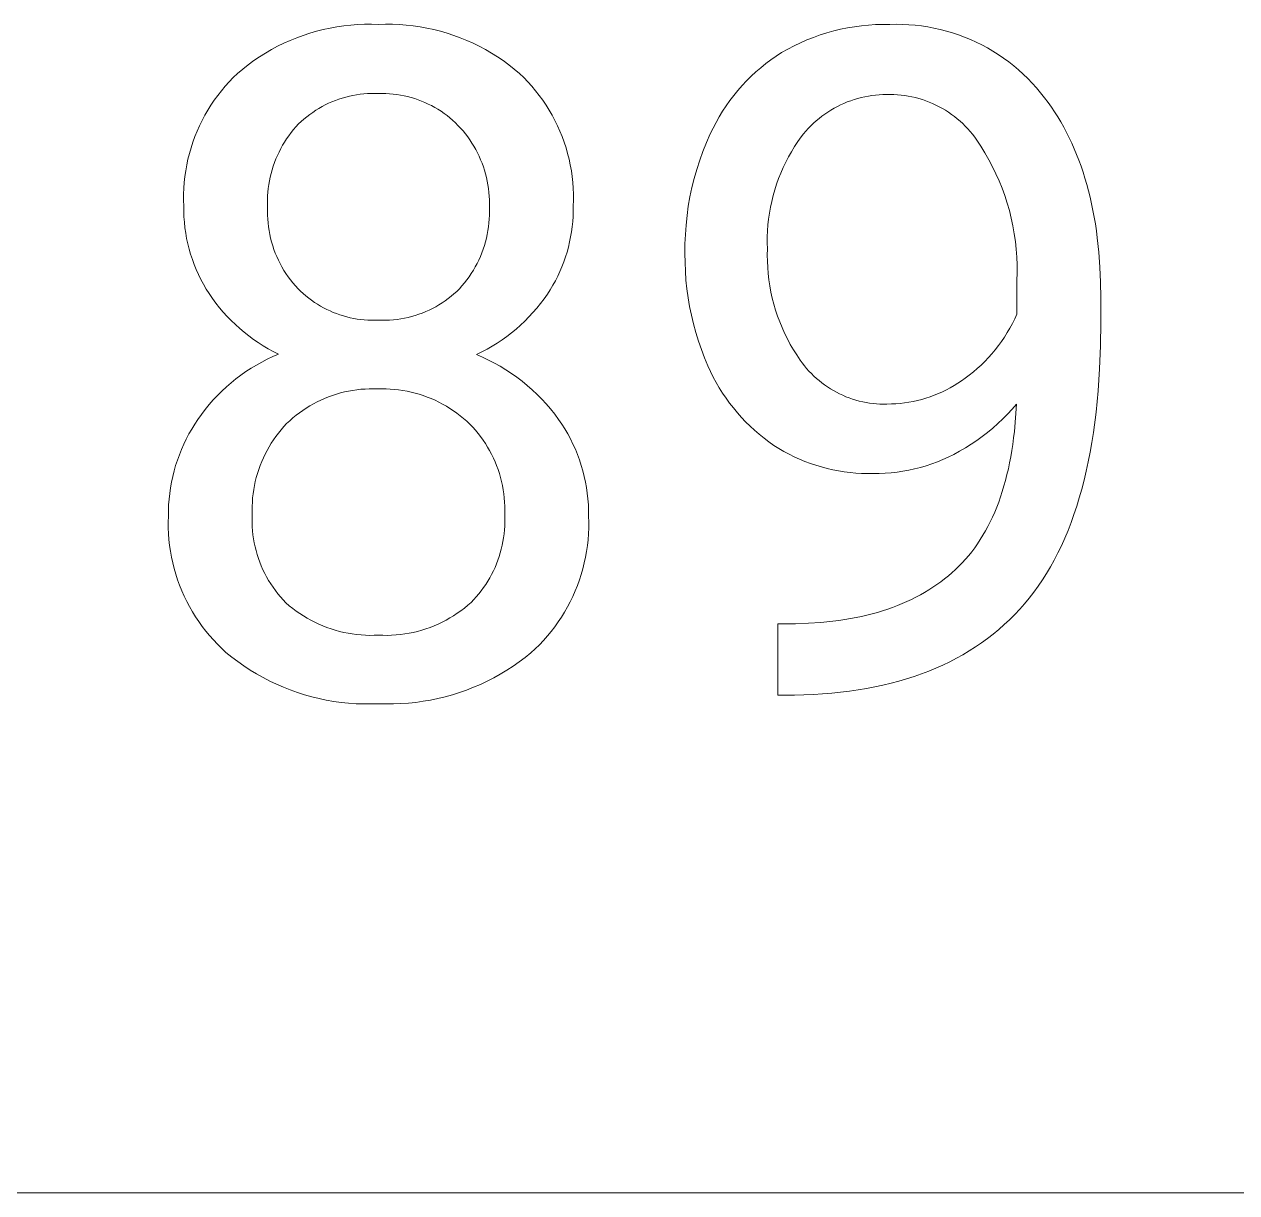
# Model space of a CAD drawing. Header units: millimetres. Extents: x 0 to 4030, y 0 to 2816.
# Drawn here: x 3359.5 to 3429.5, y 225.3 to 292.8 of the extents above; entities that cross this region are included whole.
import ezdxf

# ---------------------------------------------------------------- set-up
doc = ezdxf.new("R2010")
doc.units = ezdxf.units.MM
doc.header["$MEASUREMENT"] = 0
doc.layers.add('Domyślny', color=7, linetype='Continuous', true_color=0x000000)

msp = doc.modelspace()

# ---------------------------------------------------------------- linework, layer by layer
at = {"layer": 'Domyślny', "color": 18, "lineweight": 15, "true_color": 0x000000}
for p, q in [((3377.507, 292.602), (3377.905, 292.66)), ((3377.905, 292.66), (3378.304, 292.703)), ((3378.304, 292.703), (3378.705, 292.733)), ((3378.705, 292.733), (3379.106, 292.749)), ((3379.106, 292.749), (3379.508, 292.751)), ((3379.508, 292.751), (3379.909, 292.739)), ((3379.909, 292.739), (3380.311, 292.751)), ((3380.311, 292.751), (3380.712, 292.748)), ((3380.712, 292.748), (3381.114, 292.732)), ((3381.114, 292.732), (3381.514, 292.702)), ((3381.514, 292.702), (3381.913, 292.658)), ((3381.913, 292.658), (3382.311, 292.601)), ((3407.393, 292.61), (3407.798, 292.664)), ((3407.798, 292.664), (3408.204, 292.704)), ((3408.204, 292.704), (3408.612, 292.73)), ((3408.612, 292.73), (3409.02, 292.742)), ((3409.02, 292.742), (3409.428, 292.739)), ((3409.428, 292.739), (3409.795, 292.747)), ((3409.795, 292.747), (3410.162, 292.743)), ((3410.162, 292.743), (3410.529, 292.725)), ((3410.529, 292.725), (3410.894, 292.696)), ((3410.894, 292.696), (3411.259, 292.653)), ((3411.259, 292.653), (3411.622, 292.598)), ((3374.814, 291.82), (3375.186, 291.971)), ((3375.186, 291.971), (3375.563, 292.11)), ((3375.563, 292.11), (3375.944, 292.235)), ((3375.944, 292.235), (3376.33, 292.347)), ((3376.33, 292.347), (3376.72, 292.446)), ((3376.72, 292.446), (3377.112, 292.531)), ((3377.112, 292.531), (3377.507, 292.602)), ((3382.311, 292.601), (3382.706, 292.529)), ((3382.706, 292.529), (3383.099, 292.444)), ((3383.099, 292.444), (3383.488, 292.346)), ((3383.488, 292.346), (3383.874, 292.234)), ((3383.874, 292.234), (3384.255, 292.108)), ((3384.255, 292.108), (3384.632, 291.97)), ((3384.632, 291.97), (3385.004, 291.818)), ((3404.647, 291.844), (3405.027, 291.994)), ((3405.027, 291.994), (3405.412, 292.131)), ((3405.412, 292.131), (3405.801, 292.254)), ((3405.801, 292.254), (3406.194, 292.363)), ((3406.194, 292.363), (3406.591, 292.459)), ((3406.591, 292.459), (3406.991, 292.541)), ((3406.991, 292.541), (3407.393, 292.61)), ((3411.622, 292.598), (3411.983, 292.531)), ((3411.983, 292.531), (3412.341, 292.452)), ((3412.341, 292.452), (3412.697, 292.36)), ((3412.697, 292.36), (3413.049, 292.256)), ((3413.049, 292.256), (3413.397, 292.14)), ((3413.397, 292.14), (3413.741, 292.012)), ((3413.741, 292.012), (3414.081, 291.872)), ((3373.385, 291.088), (3373.732, 291.29)), ((3373.732, 291.29), (3374.086, 291.479)), ((3374.086, 291.479), (3374.447, 291.656)), ((3374.447, 291.656), (3374.814, 291.82)), ((3385.004, 291.818), (3385.371, 291.654)), ((3385.371, 291.654), (3385.732, 291.478)), ((3385.732, 291.478), (3386.086, 291.288)), ((3386.086, 291.288), (3386.433, 291.087)), ((3403.187, 291.115), (3403.543, 291.316)), ((3403.543, 291.316), (3403.905, 291.505)), ((3403.905, 291.505), (3404.273, 291.681)), ((3404.273, 291.681), (3404.647, 291.844)), ((3414.081, 291.872), (3414.415, 291.721)), ((3414.415, 291.721), (3414.744, 291.558)), ((3414.744, 291.558), (3415.067, 291.384)), ((3415.067, 291.384), (3415.385, 291.2)), ((3372.387, 290.413), (3372.712, 290.65)), ((3372.712, 290.65), (3373.044, 290.875)), ((3373.044, 290.875), (3373.385, 291.088)), ((3386.433, 291.087), (3386.774, 290.874)), ((3386.774, 290.874), (3387.107, 290.649)), ((3387.107, 290.649), (3387.431, 290.413)), ((3402.269, 290.478), (3402.567, 290.701)), ((3402.567, 290.701), (3402.874, 290.913)), ((3402.874, 290.913), (3403.187, 291.115)), ((3415.385, 291.2), (3415.695, 291.004)), ((3415.695, 291.004), (3415.999, 290.798)), ((3415.999, 290.798), (3416.295, 290.581)), ((3416.295, 290.581), (3416.584, 290.355)), ((3371.519, 289.67), (3371.763, 289.907)), ((3371.763, 289.907), (3372.071, 290.166)), ((3372.071, 290.166), (3372.387, 290.413)), ((3387.431, 290.413), (3387.748, 290.166)), ((3387.748, 290.166), (3388.056, 289.907)), ((3388.056, 289.907), (3388.301, 289.671)), ((3401.421, 289.747), (3401.695, 290.001)), ((3401.695, 290.001), (3401.978, 290.244)), ((3401.978, 290.244), (3402.269, 290.478)), ((3416.584, 290.355), (3416.865, 290.119)), ((3416.865, 290.119), (3417.138, 289.873)), ((3417.138, 289.873), (3417.402, 289.618)), ((3370.836, 288.91), (3371.055, 289.171)), ((3371.055, 289.171), (3371.282, 289.425)), ((3371.282, 289.425), (3371.519, 289.67)), ((3388.301, 289.671), (3388.537, 289.425)), ((3388.537, 289.425), (3388.765, 289.172)), ((3388.765, 289.172), (3388.984, 288.911)), ((3400.655, 288.933), (3400.901, 289.213)), ((3400.901, 289.213), (3401.157, 289.485)), ((3401.157, 289.485), (3401.421, 289.747)), ((3417.402, 289.618), (3417.657, 289.354)), ((3417.657, 289.354), (3417.903, 289.081)), ((3370.427, 288.365), (3370.627, 288.641)), ((3370.627, 288.641), (3370.836, 288.91)), ((3377.618, 288.424), (3377.419, 288.352)), ((3377.819, 288.489), (3377.618, 288.424)), ((3378.023, 288.547), (3377.819, 288.489)), ((3378.228, 288.599), (3378.023, 288.547)), ((3378.435, 288.643), (3378.228, 288.599)), ((3378.644, 288.68), (3378.435, 288.643)), ((3378.853, 288.71), (3378.644, 288.68)), ((3379.064, 288.733), (3378.853, 288.71)), ((3379.275, 288.749), (3379.064, 288.733)), ((3379.486, 288.758), (3379.275, 288.749)), ((3379.698, 288.759), (3379.486, 288.758)), ((3379.909, 288.753), (3379.698, 288.759)), ((3380.121, 288.757), (3379.909, 288.753)), ((3380.333, 288.753), (3380.121, 288.757)), ((3380.545, 288.742), (3380.333, 288.753)), ((3380.756, 288.724), (3380.545, 288.742)), ((3380.967, 288.699), (3380.756, 288.724)), ((3381.176, 288.666), (3380.967, 288.699)), ((3381.385, 288.626), (3381.176, 288.666)), ((3381.591, 288.578), (3381.385, 288.626)), ((3381.796, 288.524), (3381.591, 288.578)), ((3381.999, 288.462), (3381.796, 288.524)), ((3382.2, 288.394), (3381.999, 288.462)), ((3388.984, 288.911), (3389.194, 288.642)), ((3389.194, 288.642), (3389.394, 288.367)), ((3400.193, 288.347), (3400.419, 288.644)), ((3400.419, 288.644), (3400.655, 288.933)), ((3407.578, 288.467), (3407.375, 288.406)), ((3407.781, 288.52), (3407.578, 288.467)), ((3407.987, 288.567), (3407.781, 288.52)), ((3408.194, 288.607), (3407.987, 288.567)), ((3408.403, 288.641), (3408.194, 288.607)), ((3408.612, 288.666), (3408.403, 288.641)), ((3408.822, 288.685), (3408.612, 288.666)), ((3409.033, 288.697), (3408.822, 288.685)), ((3409.244, 288.702), (3409.033, 288.697)), ((3409.455, 288.7), (3409.244, 288.702)), ((3409.665, 288.695), (3409.455, 288.7)), ((3409.875, 288.683), (3409.665, 288.695)), ((3410.084, 288.664), (3409.875, 288.683)), ((3410.292, 288.637), (3410.084, 288.664)), ((3410.5, 288.604), (3410.292, 288.637)), ((3410.706, 288.564), (3410.5, 288.604)), ((3410.91, 288.516), (3410.706, 288.564)), ((3411.113, 288.462), (3410.91, 288.516)), ((3411.314, 288.4), (3411.113, 288.462)), ((3417.903, 289.081), (3418.139, 288.8)), ((3418.139, 288.8), (3418.366, 288.512)), ((3418.366, 288.512), (3418.567, 288.243)), ((3369.886, 287.498), (3370.056, 287.794)), ((3370.056, 287.794), (3370.237, 288.083)), ((3370.237, 288.083), (3370.427, 288.365)), ((3376.286, 287.782), (3376.11, 287.666)), ((3376.467, 287.893), (3376.286, 287.782)), ((3376.651, 287.998), (3376.467, 287.893)), ((3376.838, 288.096), (3376.651, 287.998)), ((3377.029, 288.188), (3376.838, 288.096)), ((3377.223, 288.273), (3377.029, 288.188)), ((3377.419, 288.352), (3377.223, 288.273)), ((3382.398, 288.318), (3382.2, 288.394)), ((3382.594, 288.236), (3382.398, 288.318)), ((3382.786, 288.147), (3382.594, 288.236)), ((3382.976, 288.051), (3382.786, 288.147)), ((3383.161, 287.949), (3382.976, 288.051)), ((3383.344, 287.841), (3383.161, 287.949)), ((3383.522, 287.726), (3383.344, 287.841)), ((3383.696, 287.605), (3383.522, 287.726)), ((3389.394, 288.367), (3389.585, 288.084)), ((3389.585, 288.084), (3389.766, 287.795)), ((3389.766, 287.795), (3389.936, 287.5)), ((3399.58, 287.412), (3399.773, 287.731)), ((3399.773, 287.731), (3399.978, 288.043)), ((3399.978, 288.043), (3400.193, 288.347)), ((3406.034, 287.796), (3405.856, 287.684)), ((3406.216, 287.902), (3406.034, 287.796)), ((3406.402, 288.002), (3406.216, 287.902)), ((3406.591, 288.096), (3406.402, 288.002)), ((3406.783, 288.183), (3406.591, 288.096)), ((3406.978, 288.264), (3406.783, 288.183)), ((3407.176, 288.338), (3406.978, 288.264)), ((3407.375, 288.406), (3407.176, 288.338)), ((3411.513, 288.332), (3411.314, 288.4)), ((3411.709, 288.257), (3411.513, 288.332)), ((3411.903, 288.175), (3411.709, 288.257)), ((3412.093, 288.087), (3411.903, 288.175)), ((3412.281, 287.992), (3412.093, 288.087)), ((3412.465, 287.891), (3412.281, 287.992)), ((3412.646, 287.783), (3412.465, 287.891)), ((3412.822, 287.67), (3412.646, 287.783)), ((3418.567, 288.243), (3418.761, 287.969)), ((3418.761, 287.969), (3418.948, 287.688)), ((3369.577, 286.892), (3369.726, 287.198)), ((3369.726, 287.198), (3369.886, 287.498)), ((3375.447, 287.14), (3375.293, 286.995)), ((3375.606, 287.28), (3375.447, 287.14)), ((3375.769, 287.414), (3375.606, 287.28)), ((3375.937, 287.543), (3375.769, 287.414)), ((3376.11, 287.666), (3375.937, 287.543)), ((3383.866, 287.478), (3383.696, 287.605)), ((3384.032, 287.346), (3383.866, 287.478)), ((3384.192, 287.207), (3384.032, 287.346)), ((3384.348, 287.064), (3384.192, 287.207)), ((3384.499, 286.915), (3384.348, 287.064)), ((3389.936, 287.5), (3390.097, 287.2)), ((3390.097, 287.2), (3390.246, 286.893)), ((3399.226, 286.755), (3399.397, 287.087)), ((3399.397, 287.087), (3399.58, 287.412)), ((3405.025, 287.035), (3404.872, 286.889)), ((3405.182, 287.176), (3405.025, 287.035)), ((3405.344, 287.311), (3405.182, 287.176)), ((3405.51, 287.441), (3405.344, 287.311)), ((3405.681, 287.565), (3405.51, 287.441)), ((3405.856, 287.684), (3405.681, 287.565)), ((3412.995, 287.55), (3412.822, 287.67)), ((3413.164, 287.425), (3412.995, 287.55)), ((3413.328, 287.294), (3413.164, 287.425)), ((3413.488, 287.157), (3413.328, 287.294)), ((3413.642, 287.015), (3413.488, 287.157)), ((3418.948, 287.688), (3419.13, 287.402)), ((3419.13, 287.402), (3419.305, 287.11)), ((3419.305, 287.11), (3419.473, 286.811)), ((3369.31, 286.265), (3369.438, 286.58)), ((3369.438, 286.58), (3369.577, 286.892)), ((3374.863, 286.494), (3374.731, 286.318)), ((3375.001, 286.666), (3374.863, 286.494)), ((3375.144, 286.833), (3375.001, 286.666)), ((3375.293, 286.995), (3375.144, 286.833)), ((3384.648, 286.756), (3384.499, 286.915)), ((3384.79, 286.593), (3384.648, 286.756)), ((3384.928, 286.424), (3384.79, 286.593)), ((3385.06, 286.252), (3384.928, 286.424)), ((3390.246, 286.893), (3390.385, 286.582)), ((3390.385, 286.582), (3390.513, 286.266)), ((3398.847, 285.918), (3399.067, 286.418)), ((3399.067, 286.418), (3399.226, 286.755)), ((3404.446, 286.422), (3404.315, 286.257)), ((3404.583, 286.583), (3404.446, 286.422)), ((3404.725, 286.738), (3404.583, 286.583)), ((3404.872, 286.889), (3404.725, 286.738)), ((3413.792, 286.868), (3413.642, 287.015)), ((3413.937, 286.716), (3413.792, 286.868)), ((3414.076, 286.559), (3413.937, 286.716)), ((3414.21, 286.397), (3414.076, 286.559)), ((3414.339, 286.231), (3414.21, 286.397)), ((3419.473, 286.811), (3419.635, 286.507)), ((3419.635, 286.507), (3419.791, 286.197)), ((3369.087, 285.621), (3369.193, 285.945)), ((3369.193, 285.945), (3369.31, 286.265)), ((3374.373, 285.764), (3374.266, 285.571)), ((3374.486, 285.953), (3374.373, 285.764)), ((3374.606, 286.137), (3374.486, 285.953)), ((3374.731, 286.318), (3374.606, 286.137)), ((3385.185, 286.075), (3385.06, 286.252)), ((3385.305, 285.893), (3385.185, 286.075)), ((3385.419, 285.708), (3385.305, 285.893)), ((3385.526, 285.519), (3385.419, 285.708)), ((3390.513, 286.266), (3390.63, 285.946)), ((3390.63, 285.946), (3390.736, 285.622)), ((3398.643, 285.41), (3398.847, 285.918)), ((3403.928, 285.688), (3403.749, 285.393)), ((3404.116, 285.976), (3403.928, 285.688)), ((3404.315, 286.257), (3404.116, 285.976)), ((3414.461, 286.06), (3414.339, 286.231)), ((3414.578, 285.885), (3414.461, 286.06)), ((3414.689, 285.707), (3414.578, 285.885)), ((3414.927, 285.321), (3414.689, 285.707)), ((3419.791, 286.197), (3419.94, 285.88)), ((3419.94, 285.88), (3420.083, 285.558)), ((3368.838, 284.63), (3368.909, 284.963)), ((3368.909, 284.963), (3368.993, 285.294)), ((3368.993, 285.294), (3369.087, 285.621)), ((3373.986, 284.974), (3373.906, 284.769)), ((3374.073, 285.176), (3373.986, 284.974)), ((3374.166, 285.376), (3374.073, 285.176)), ((3374.266, 285.571), (3374.166, 285.376)), ((3385.627, 285.327), (3385.526, 285.519)), ((3385.721, 285.131), (3385.627, 285.327)), ((3385.809, 284.933), (3385.721, 285.131)), ((3385.89, 284.731), (3385.809, 284.933)), ((3390.736, 285.622), (3390.83, 285.295)), ((3390.83, 285.295), (3390.913, 284.964)), ((3390.913, 284.964), (3390.985, 284.631)), ((3398.457, 284.895), (3398.643, 285.41)), ((3403.58, 285.093), (3403.422, 284.788)), ((3403.749, 285.393), (3403.58, 285.093)), ((3415.153, 284.928), (3414.927, 285.321)), ((3415.364, 284.527), (3415.153, 284.928)), ((3420.083, 285.558), (3420.219, 285.23)), ((3420.219, 285.23), (3420.349, 284.896)), ((3368.729, 283.958), (3368.778, 284.295)), ((3368.778, 284.295), (3368.838, 284.63)), ((3373.767, 284.352), (3373.708, 284.14)), ((3373.833, 284.562), (3373.767, 284.352)), ((3373.906, 284.769), (3373.833, 284.562)), ((3385.964, 284.527), (3385.89, 284.731)), ((3386.031, 284.321), (3385.964, 284.527)), ((3386.091, 284.112), (3386.031, 284.321)), ((3390.985, 284.631), (3391.044, 284.296)), ((3391.044, 284.296), (3391.092, 283.958)), ((3398.14, 283.849), (3398.29, 284.375)), ((3398.29, 284.375), (3398.457, 284.895)), ((3403.274, 284.477), (3403.136, 284.161)), ((3403.422, 284.788), (3403.274, 284.477)), ((3415.562, 284.119), (3415.364, 284.527)), ((3420.349, 284.896), (3420.473, 284.555)), ((3420.473, 284.555), (3420.59, 284.209)), ((3368.667, 283.279), (3368.692, 283.619)), ((3368.692, 283.619), (3368.729, 283.958)), ((3373.612, 283.71), (3373.575, 283.493)), ((3373.657, 283.926), (3373.612, 283.71)), ((3373.708, 284.14), (3373.657, 283.926)), ((3386.145, 283.901), (3386.091, 284.112)), ((3386.191, 283.689), (3386.145, 283.901)), ((3386.23, 283.476), (3386.191, 283.689)), ((3391.092, 283.958), (3391.129, 283.619)), ((3391.129, 283.619), (3391.153, 283.28)), ((3398.008, 283.318), (3398.14, 283.849)), ((3403.01, 283.841), (3402.894, 283.517)), ((3403.136, 284.161), (3403.01, 283.841)), ((3415.745, 283.704), (3415.562, 284.119)), ((3415.914, 283.284), (3415.745, 283.704)), ((3420.59, 284.209), (3420.701, 283.857)), ((3420.701, 283.857), (3420.805, 283.499)), ((3368.653, 282.598), (3368.654, 282.939)), ((3368.654, 282.939), (3368.667, 283.279)), ((3373.508, 282.837), (3373.501, 282.617)), ((3373.523, 283.057), (3373.508, 282.837)), ((3373.546, 283.275), (3373.523, 283.057)), ((3373.575, 283.493), (3373.546, 283.275)), ((3386.261, 283.261), (3386.23, 283.476)), ((3386.286, 283.045), (3386.261, 283.261)), ((3386.303, 282.828), (3386.286, 283.045)), ((3386.313, 282.611), (3386.303, 282.828)), ((3391.153, 283.28), (3391.166, 282.939)), ((3391.166, 282.939), (3391.167, 282.598)), ((3397.894, 282.783), (3398.008, 283.318)), ((3402.696, 282.858), (3402.613, 282.523)), ((3402.789, 283.189), (3402.696, 282.858)), ((3402.894, 283.517), (3402.789, 283.189)), ((3416.069, 282.857), (3415.914, 283.284)), ((3416.209, 282.426), (3416.069, 282.857)), ((3420.805, 283.499), (3420.903, 283.135)), ((3420.903, 283.135), (3420.995, 282.765)), ((3368.663, 282.258), (3368.653, 282.598)), ((3368.664, 281.943), (3368.663, 282.258)), ((3373.501, 282.617), (3373.5, 282.397)), ((3373.5, 282.397), (3373.508, 282.177)), ((3373.508, 282.177), (3373.502, 281.953)), ((3386.311, 282.177), (3386.316, 282.394)), ((3386.317, 281.954), (3386.311, 282.177)), ((3386.316, 282.394), (3386.313, 282.611)), ((3391.156, 282.258), (3391.155, 281.959)), ((3391.167, 282.598), (3391.156, 282.258)), ((3397.723, 281.703), (3397.799, 282.244)), ((3397.799, 282.244), (3397.894, 282.783)), ((3402.542, 282.186), (3402.483, 281.847)), ((3402.613, 282.523), (3402.542, 282.186)), ((3416.334, 281.99), (3416.209, 282.426)), ((3420.995, 282.765), (3421.08, 282.389)), ((3421.08, 282.389), (3421.159, 282.007)), ((3368.677, 281.629), (3368.664, 281.943)), ((3368.7, 281.316), (3368.677, 281.629)), ((3373.502, 281.953), (3373.504, 281.729)), ((3373.504, 281.729), (3373.514, 281.505)), ((3373.514, 281.505), (3373.532, 281.282)), ((3386.289, 281.284), (3386.306, 281.507)), ((3386.306, 281.507), (3386.315, 281.73)), ((3386.315, 281.73), (3386.317, 281.954)), ((3391.145, 281.66), (3391.125, 281.362)), ((3391.155, 281.959), (3391.145, 281.66)), ((3397.665, 281.159), (3397.723, 281.703)), ((3402.435, 281.506), (3402.398, 281.164)), ((3402.483, 281.847), (3402.435, 281.506)), ((3416.444, 281.551), (3416.334, 281.99)), ((3416.538, 281.107), (3416.444, 281.551)), ((3421.159, 282.007), (3421.232, 281.619)), ((3421.232, 281.619), (3421.298, 281.225)), ((3368.734, 281.003), (3368.7, 281.316)), ((3368.779, 280.692), (3368.734, 281.003)), ((3373.532, 281.282), (3373.557, 281.06)), ((3373.557, 281.06), (3373.59, 280.838)), ((3373.59, 280.838), (3373.631, 280.618)), ((3386.192, 280.621), (3386.232, 280.841)), ((3386.232, 280.841), (3386.264, 281.062)), ((3386.264, 281.062), (3386.289, 281.284)), ((3391.055, 280.768), (3391.005, 280.473)), ((3391.095, 281.064), (3391.055, 280.768)), ((3391.125, 281.362), (3391.095, 281.064)), ((3397.626, 280.613), (3397.665, 281.159)), ((3402.373, 280.821), (3402.36, 280.477)), ((3402.398, 281.164), (3402.373, 280.821)), ((3416.618, 280.661), (3416.538, 281.107)), ((3421.298, 281.225), (3421.358, 280.825)), ((3421.358, 280.825), (3421.412, 280.419)), ((3368.834, 280.383), (3368.779, 280.692)), ((3368.9, 280.076), (3368.834, 280.383)), ((3368.977, 279.771), (3368.9, 280.076)), ((3373.631, 280.618), (3373.68, 280.399)), ((3373.68, 280.399), (3373.736, 280.182)), ((3373.736, 280.182), (3373.8, 279.967)), ((3386.026, 279.971), (3386.089, 280.186)), ((3386.089, 280.186), (3386.144, 280.403)), ((3386.144, 280.403), (3386.192, 280.621)), ((3390.945, 280.181), (3390.875, 279.89)), ((3391.005, 280.473), (3390.945, 280.181)), ((3397.604, 279.52), (3397.606, 280.067)), ((3397.606, 280.067), (3397.626, 280.613)), ((3402.36, 280.477), (3402.359, 280.132)), ((3402.359, 280.132), (3402.369, 279.788)), ((3416.682, 280.212), (3416.618, 280.661)), ((3416.73, 279.761), (3416.682, 280.212)), ((3421.412, 280.419), (3421.5, 279.589)), ((3369.064, 279.469), (3368.977, 279.771)), ((3369.162, 279.17), (3369.064, 279.469)), ((3373.8, 279.967), (3373.871, 279.755)), ((3373.871, 279.755), (3373.949, 279.545)), ((3373.949, 279.545), (3374.035, 279.338)), ((3374.035, 279.338), (3374.128, 279.135)), ((3385.703, 279.139), (3385.795, 279.343)), ((3385.795, 279.343), (3385.879, 279.55)), ((3385.879, 279.55), (3385.957, 279.759)), ((3385.957, 279.759), (3386.026, 279.971)), ((3390.796, 279.602), (3390.707, 279.316)), ((3390.875, 279.89), (3390.796, 279.602)), ((3397.607, 279.006), (3397.604, 279.52)), ((3402.369, 279.788), (3402.36, 279.429)), ((3402.36, 279.429), (3402.364, 279.07)), ((3416.763, 279.309), (3416.73, 279.761)), ((3421.5, 279.589), (3421.563, 278.736)), ((3369.27, 278.875), (3369.162, 279.17)), ((3369.388, 278.584), (3369.27, 278.875)), ((3374.128, 279.135), (3374.228, 278.934)), ((3374.228, 278.934), (3374.335, 278.737)), ((3374.335, 278.737), (3374.449, 278.544)), ((3385.387, 278.548), (3385.499, 278.741)), ((3385.499, 278.741), (3385.605, 278.938)), ((3385.605, 278.938), (3385.703, 279.139)), ((3390.501, 278.755), (3390.384, 278.48)), ((3390.609, 279.034), (3390.501, 278.755)), ((3390.707, 279.316), (3390.609, 279.034)), ((3397.626, 278.493), (3397.607, 279.006)), ((3402.364, 279.07), (3402.381, 278.712)), ((3402.381, 278.712), (3402.409, 278.354)), ((3416.781, 278.856), (3416.763, 279.309)), ((3416.783, 278.403), (3416.781, 278.856)), ((3421.563, 278.736), (3421.601, 277.858)), ((3369.516, 278.297), (3369.388, 278.584)), ((3369.654, 278.014), (3369.516, 278.297)), ((3369.802, 277.737), (3369.654, 278.014)), ((3374.449, 278.544), (3374.569, 278.355)), ((3374.569, 278.355), (3374.696, 278.171)), ((3374.696, 278.171), (3374.829, 277.991)), ((3374.829, 277.991), (3374.969, 277.815)), ((3384.873, 277.817), (3385.011, 277.993)), ((3385.011, 277.993), (3385.143, 278.174)), ((3385.143, 278.174), (3385.268, 278.359)), ((3385.268, 278.359), (3385.387, 278.548)), ((3390.123, 277.942), (3389.98, 277.68)), ((3390.258, 278.209), (3390.123, 277.942)), ((3390.384, 278.48), (3390.258, 278.209)), ((3397.662, 277.98), (3397.626, 278.493)), ((3397.715, 277.469), (3397.662, 277.98)), ((3402.409, 278.354), (3402.45, 277.997)), ((3402.45, 277.997), (3402.503, 277.642)), ((3416.769, 277.95), (3416.783, 278.403)), ((3416.769, 276.017), (3416.769, 277.95)), ((3369.959, 277.465), (3369.802, 277.737)), ((3370.126, 277.198), (3369.959, 277.465)), ((3374.969, 277.815), (3375.114, 277.645)), ((3375.114, 277.645), (3375.266, 277.48)), ((3375.266, 277.48), (3375.412, 277.336)), ((3375.412, 277.336), (3375.564, 277.198)), ((3384.266, 277.187), (3384.425, 277.331)), ((3384.425, 277.331), (3384.58, 277.48)), ((3384.58, 277.48), (3384.729, 277.646)), ((3384.729, 277.646), (3384.873, 277.817)), ((3389.827, 277.423), (3389.666, 277.171)), ((3389.98, 277.68), (3389.827, 277.423)), ((3397.785, 276.96), (3397.715, 277.469)), ((3402.503, 277.642), (3402.569, 277.289)), ((3402.569, 277.289), (3402.646, 276.938)), ((3421.601, 277.858), (3421.614, 276.957)), ((3370.317, 276.921), (3370.126, 277.198)), ((3370.517, 276.651), (3370.317, 276.921)), ((3370.726, 276.388), (3370.517, 276.651)), ((3375.564, 277.198), (3375.72, 277.064)), ((3375.72, 277.064), (3375.88, 276.936)), ((3375.88, 276.936), (3376.045, 276.813)), ((3376.045, 276.813), (3376.214, 276.696)), ((3376.214, 276.696), (3376.386, 276.585)), ((3376.386, 276.585), (3376.562, 276.479)), ((3383.213, 276.446), (3383.399, 276.554)), ((3383.399, 276.554), (3383.581, 276.669)), ((3383.581, 276.669), (3383.759, 276.789)), ((3383.759, 276.789), (3383.932, 276.916)), ((3383.932, 276.916), (3384.101, 277.048)), ((3384.101, 277.048), (3384.266, 277.187)), ((3389.263, 276.623), (3389.049, 276.359)), ((3389.469, 276.894), (3389.263, 276.623)), ((3389.666, 277.171), (3389.469, 276.894)), ((3397.872, 276.453), (3397.785, 276.96)), ((3402.646, 276.938), (3402.736, 276.591)), ((3402.736, 276.591), (3402.837, 276.246)), ((3421.614, 276.957), (3421.614, 275.547)), ((3370.944, 276.131), (3370.726, 276.388)), ((3371.17, 275.883), (3370.944, 276.131)), ((3371.405, 275.641), (3371.17, 275.883)), ((3376.562, 276.479), (3376.742, 276.379)), ((3376.742, 276.379), (3376.925, 276.286)), ((3376.925, 276.286), (3377.111, 276.199)), ((3377.111, 276.199), (3377.299, 276.118)), ((3377.299, 276.118), (3377.491, 276.043)), ((3377.491, 276.043), (3377.684, 275.975)), ((3377.684, 275.975), (3377.88, 275.913)), ((3377.88, 275.913), (3378.078, 275.858)), ((3378.078, 275.858), (3378.278, 275.81)), ((3381.406, 275.781), (3381.615, 275.827)), ((3381.615, 275.827), (3381.824, 275.88)), ((3381.824, 275.88), (3382.03, 275.94)), ((3382.03, 275.94), (3382.234, 276.007)), ((3382.234, 276.007), (3382.436, 276.081)), ((3382.436, 276.081), (3382.635, 276.162)), ((3382.635, 276.162), (3382.831, 276.25)), ((3382.831, 276.25), (3383.024, 276.345)), ((3383.024, 276.345), (3383.213, 276.446)), ((3388.594, 275.854), (3388.354, 275.613)), ((3388.825, 276.103), (3388.594, 275.854)), ((3389.049, 276.359), (3388.825, 276.103)), ((3397.975, 275.95), (3397.872, 276.453)), ((3398.094, 275.45), (3397.975, 275.95)), ((3402.837, 276.246), (3402.95, 275.906)), ((3402.95, 275.906), (3403.075, 275.569)), ((3416.644, 275.743), (3416.769, 276.017)), ((3371.647, 275.408), (3371.405, 275.641)), ((3371.897, 275.183), (3371.647, 275.408)), ((3372.155, 274.967), (3371.897, 275.183)), ((3378.278, 275.81), (3378.479, 275.768)), ((3378.479, 275.768), (3378.681, 275.733)), ((3378.681, 275.733), (3378.884, 275.705)), ((3378.884, 275.705), (3379.089, 275.684)), ((3379.089, 275.684), (3379.294, 275.67)), ((3379.294, 275.67), (3379.499, 275.662)), ((3379.499, 275.662), (3379.704, 275.662)), ((3379.704, 275.662), (3379.909, 275.668)), ((3379.909, 275.668), (3380.124, 275.662)), ((3380.124, 275.662), (3380.339, 275.663)), ((3380.339, 275.663), (3380.554, 275.672)), ((3380.554, 275.672), (3380.768, 275.688)), ((3380.768, 275.688), (3380.981, 275.712)), ((3380.981, 275.712), (3381.194, 275.743)), ((3381.194, 275.743), (3381.406, 275.781)), ((3387.851, 275.155), (3387.589, 274.938)), ((3388.107, 275.379), (3387.851, 275.155)), ((3388.354, 275.613), (3388.107, 275.379)), ((3398.23, 274.954), (3398.094, 275.45)), ((3403.075, 275.569), (3403.211, 275.237)), ((3403.211, 275.237), (3403.359, 274.91)), ((3416.215, 274.948), (3416.367, 275.208)), ((3416.367, 275.208), (3416.51, 275.473)), ((3416.51, 275.473), (3416.644, 275.743)), ((3421.614, 275.547), (3421.597, 274.179)), ((3372.419, 274.759), (3372.155, 274.967)), ((3372.691, 274.561), (3372.419, 274.759)), ((3372.968, 274.371), (3372.691, 274.561)), ((3387.043, 274.532), (3386.761, 274.343)), ((3387.32, 274.731), (3387.043, 274.532)), ((3387.589, 274.938), (3387.32, 274.731)), ((3398.382, 274.463), (3398.23, 274.954)), ((3398.55, 273.978), (3398.382, 274.463)), ((3403.359, 274.91), (3403.518, 274.588)), ((3403.518, 274.588), (3403.688, 274.271)), ((3415.708, 274.2), (3415.886, 274.444)), ((3415.886, 274.444), (3416.055, 274.693)), ((3416.055, 274.693), (3416.215, 274.948)), ((3373.252, 274.191), (3372.968, 274.371)), ((3373.542, 274.02), (3373.252, 274.191)), ((3373.838, 273.86), (3373.542, 274.02)), ((3374.138, 273.709), (3373.838, 273.86)), ((3385.878, 273.832), (3385.573, 273.682)), ((3386.178, 273.993), (3385.878, 273.832)), ((3386.472, 274.163), (3386.178, 273.993)), ((3386.761, 274.343), (3386.472, 274.163)), ((3398.734, 273.498), (3398.55, 273.978)), ((3403.688, 274.271), (3403.868, 273.961)), ((3403.868, 273.961), (3404.059, 273.657)), ((3415.129, 273.507), (3415.33, 273.731)), ((3415.33, 273.731), (3415.523, 273.963)), ((3415.523, 273.963), (3415.708, 274.2)), ((3421.597, 274.179), (3421.545, 272.858)), ((3372.552, 272.891), (3372.857, 273.076)), ((3372.857, 273.076), (3373.169, 273.25)), ((3373.169, 273.25), (3373.487, 273.414)), ((3373.487, 273.414), (3373.81, 273.567)), ((3373.81, 273.567), (3374.138, 273.709)), ((3385.573, 273.682), (3385.924, 273.53)), ((3385.924, 273.53), (3386.269, 273.367)), ((3386.269, 273.367), (3386.609, 273.191)), ((3386.609, 273.191), (3386.942, 273.004)), ((3398.933, 273.024), (3398.734, 273.498)), ((3399.081, 272.701), (3398.933, 273.024)), ((3404.059, 273.657), (3404.261, 273.36)), ((3404.261, 273.36), (3404.379, 273.196)), ((3404.379, 273.196), (3404.502, 273.037)), ((3404.502, 273.037), (3404.631, 272.881)), ((3414.483, 272.876), (3414.705, 273.079)), ((3414.705, 273.079), (3414.921, 273.289)), ((3414.921, 273.289), (3415.129, 273.507)), ((3371.674, 272.274), (3371.96, 272.49)), ((3371.96, 272.49), (3372.252, 272.695)), ((3372.252, 272.695), (3372.552, 272.891)), ((3386.942, 273.004), (3387.269, 272.805)), ((3387.269, 272.805), (3387.588, 272.595)), ((3387.588, 272.595), (3387.9, 272.374)), ((3387.9, 272.374), (3388.204, 272.142)), ((3399.239, 272.382), (3399.081, 272.701)), ((3399.408, 272.069), (3399.239, 272.382)), ((3404.631, 272.881), (3404.765, 272.731)), ((3404.765, 272.731), (3404.904, 272.585)), ((3404.904, 272.585), (3405.048, 272.443)), ((3405.048, 272.443), (3405.196, 272.307)), ((3413.776, 272.313), (3414.018, 272.493)), ((3414.018, 272.493), (3414.254, 272.68)), ((3414.254, 272.68), (3414.483, 272.876)), ((3421.545, 272.858), (3421.459, 271.584)), ((3370.865, 271.572), (3371.127, 271.815)), ((3371.127, 271.815), (3371.397, 272.05)), ((3371.397, 272.05), (3371.674, 272.274)), ((3378.654, 271.65), (3378.416, 271.616)), ((3378.894, 271.675), (3378.654, 271.65)), ((3379.134, 271.693), (3378.894, 271.675)), ((3379.374, 271.702), (3379.134, 271.693)), ((3379.615, 271.703), (3379.374, 271.702)), ((3379.856, 271.696), (3379.615, 271.703)), ((3380.1, 271.702), (3379.856, 271.696)), ((3380.344, 271.699), (3380.1, 271.702)), ((3380.588, 271.689), (3380.344, 271.699)), ((3380.831, 271.67), (3380.588, 271.689)), ((3381.074, 271.643), (3380.831, 271.67)), ((3381.315, 271.608), (3381.074, 271.643)), ((3388.204, 272.142), (3388.5, 271.9)), ((3388.5, 271.9), (3388.787, 271.647)), ((3388.787, 271.647), (3389.065, 271.385)), ((3399.587, 271.762), (3399.408, 272.069)), ((3399.776, 271.461), (3399.587, 271.762)), ((3405.196, 272.307), (3405.349, 272.176)), ((3405.349, 272.176), (3405.507, 272.05)), ((3405.507, 272.05), (3405.669, 271.93)), ((3405.669, 271.93), (3405.834, 271.815)), ((3405.834, 271.815), (3406.004, 271.706)), ((3406.004, 271.706), (3406.177, 271.603)), ((3412.468, 271.533), (3412.696, 271.645)), ((3412.696, 271.645), (3412.921, 271.764)), ((3412.921, 271.764), (3413.142, 271.89)), ((3413.142, 271.89), (3413.358, 272.024)), ((3413.358, 272.024), (3413.569, 272.165)), ((3413.569, 272.165), (3413.776, 272.313)), ((3370.131, 270.79), (3370.367, 271.059)), ((3370.367, 271.059), (3370.612, 271.32)), ((3370.612, 271.32), (3370.865, 271.572)), ((3376.363, 270.952), (3376.15, 270.84)), ((3376.58, 271.057), (3376.363, 270.952)), ((3376.8, 271.154), (3376.58, 271.057)), ((3377.023, 271.243), (3376.8, 271.154)), ((3377.25, 271.325), (3377.023, 271.243)), ((3377.479, 271.399), (3377.25, 271.325)), ((3377.71, 271.465), (3377.479, 271.399)), ((3377.944, 271.524), (3377.71, 271.465)), ((3378.179, 271.574), (3377.944, 271.524)), ((3378.416, 271.616), (3378.179, 271.574)), ((3381.556, 271.565), (3381.315, 271.608)), ((3381.794, 271.514), (3381.556, 271.565)), ((3382.031, 271.455), (3381.794, 271.514)), ((3382.266, 271.387), (3382.031, 271.455)), ((3382.498, 271.312), (3382.266, 271.387)), ((3382.728, 271.229), (3382.498, 271.312)), ((3382.954, 271.139), (3382.728, 271.229)), ((3383.178, 271.04), (3382.954, 271.139)), ((3383.398, 270.935), (3383.178, 271.04)), ((3383.614, 270.822), (3383.398, 270.935)), ((3389.065, 271.385), (3389.334, 271.113)), ((3389.334, 271.113), (3389.593, 270.832)), ((3399.975, 271.166), (3399.776, 271.461)), ((3400.183, 270.878), (3399.975, 271.166)), ((3406.177, 271.603), (3406.354, 271.506)), ((3406.354, 271.506), (3406.534, 271.414)), ((3406.534, 271.414), (3406.717, 271.329)), ((3406.717, 271.329), (3406.902, 271.251)), ((3406.902, 271.251), (3407.091, 271.178)), ((3407.091, 271.178), (3407.281, 271.113)), ((3407.281, 271.113), (3407.474, 271.053)), ((3407.474, 271.053), (3407.669, 271.001)), ((3407.669, 271.001), (3407.865, 270.955)), ((3407.865, 270.955), (3408.063, 270.916)), ((3410.281, 270.892), (3410.532, 270.93)), ((3410.532, 270.93), (3410.782, 270.976)), ((3410.782, 270.976), (3411.03, 271.032)), ((3411.03, 271.032), (3411.276, 271.095)), ((3411.276, 271.095), (3411.52, 271.166)), ((3411.52, 271.166), (3411.762, 271.246)), ((3411.762, 271.246), (3412, 271.334)), ((3412, 271.334), (3412.236, 271.43)), ((3412.236, 271.43), (3412.468, 271.533)), ((3421.459, 271.584), (3421.339, 270.356)), ((3369.482, 269.938), (3369.688, 270.229)), ((3369.688, 270.229), (3369.905, 270.513)), ((3369.905, 270.513), (3370.131, 270.79)), ((3375.34, 270.321), (3375.149, 270.174)), ((3375.535, 270.461), (3375.34, 270.321)), ((3375.736, 270.594), (3375.535, 270.461)), ((3375.941, 270.721), (3375.736, 270.594)), ((3376.15, 270.84), (3375.941, 270.721)), ((3383.827, 270.701), (3383.614, 270.822)), ((3384.035, 270.574), (3383.827, 270.701)), ((3384.239, 270.44), (3384.035, 270.574)), ((3384.438, 270.298), (3384.239, 270.44)), ((3384.632, 270.151), (3384.438, 270.298)), ((3389.593, 270.832), (3389.843, 270.542)), ((3389.843, 270.542), (3390.082, 270.244)), ((3390.082, 270.244), (3390.31, 269.938)), ((3400.401, 270.597), (3400.183, 270.878)), ((3400.629, 270.324), (3400.401, 270.597)), ((3400.865, 270.058), (3400.629, 270.324)), ((3408.063, 270.916), (3408.262, 270.883)), ((3408.262, 270.883), (3408.462, 270.857)), ((3408.462, 270.857), (3408.662, 270.839)), ((3408.662, 270.839), (3408.864, 270.827)), ((3408.864, 270.827), (3409.065, 270.822)), ((3409.065, 270.822), (3409.267, 270.823)), ((3409.267, 270.823), (3409.521, 270.828)), ((3409.521, 270.828), (3409.775, 270.84)), ((3409.775, 270.84), (3410.028, 270.862)), ((3410.028, 270.862), (3410.281, 270.892)), ((3416.222, 270.243), (3415.948, 269.965)), ((3416.487, 270.529), (3416.222, 270.243)), ((3416.742, 270.823), (3416.487, 270.529)), ((3416.695, 270.022), (3416.742, 270.823)), ((3421.339, 270.356), (3421.185, 269.176)), ((3369.127, 269.382), (3369.3, 269.663)), ((3369.3, 269.663), (3369.482, 269.938)), ((3374.608, 269.696), (3374.444, 269.52)), ((3374.783, 269.862), (3374.608, 269.696)), ((3374.963, 270.021), (3374.783, 269.862)), ((3375.149, 270.174), (3374.963, 270.021)), ((3384.821, 269.996), (3384.632, 270.151)), ((3385.005, 269.836), (3384.821, 269.996)), ((3385.184, 269.669), (3385.005, 269.836)), ((3385.349, 269.495), (3385.184, 269.669)), ((3390.31, 269.938), (3390.496, 269.665)), ((3390.496, 269.665), (3390.672, 269.385)), ((3401.109, 269.8), (3400.865, 270.058)), ((3401.363, 269.55), (3401.109, 269.8)), ((3401.624, 269.309), (3401.363, 269.55)), ((3415.665, 269.697), (3415.373, 269.438)), ((3415.948, 269.965), (3415.665, 269.697)), ((3416.625, 269.247), (3416.695, 270.022)), ((3368.811, 268.804), (3368.964, 269.096)), ((3368.964, 269.096), (3369.127, 269.382)), ((3373.99, 268.961), (3373.851, 268.765)), ((3374.135, 269.153), (3373.99, 268.961)), ((3374.287, 269.339), (3374.135, 269.153)), ((3374.444, 269.52), (3374.287, 269.339)), ((3385.508, 269.316), (3385.349, 269.495)), ((3385.661, 269.132), (3385.508, 269.316)), ((3385.808, 268.942), (3385.661, 269.132)), ((3385.948, 268.747), (3385.808, 268.942)), ((3390.672, 269.385), (3390.838, 269.1)), ((3390.838, 269.1), (3390.994, 268.809)), ((3401.893, 269.077), (3401.624, 269.309)), ((3402.17, 268.853), (3401.893, 269.077)), ((3402.454, 268.639), (3402.17, 268.853)), ((3414.766, 268.95), (3414.45, 268.721)), ((3415.074, 269.189), (3414.766, 268.95)), ((3415.373, 269.438), (3415.074, 269.189)), ((3416.532, 268.499), (3416.581, 268.87)), ((3416.581, 268.87), (3416.625, 269.247)), ((3421.185, 269.176), (3421.095, 268.603)), ((3368.413, 267.901), (3368.535, 268.206)), ((3368.535, 268.206), (3368.668, 268.508)), ((3368.668, 268.508), (3368.811, 268.804)), ((3373.476, 268.15), (3373.365, 267.937)), ((3373.594, 268.359), (3373.476, 268.15)), ((3373.719, 268.564), (3373.594, 268.359)), ((3373.851, 268.765), (3373.719, 268.564)), ((3386.081, 268.548), (3385.948, 268.747)), ((3386.208, 268.344), (3386.081, 268.548)), ((3386.327, 268.136), (3386.208, 268.344)), ((3386.439, 267.925), (3386.327, 268.136)), ((3390.994, 268.809), (3391.14, 268.513)), ((3391.14, 268.513), (3391.276, 268.212)), ((3391.276, 268.212), (3391.4, 267.906)), ((3402.744, 268.434), (3402.454, 268.639)), ((3403.029, 268.257), (3402.744, 268.434)), ((3403.32, 268.089), (3403.029, 268.257)), ((3413.798, 268.294), (3413.461, 268.097)), ((3414.127, 268.502), (3413.798, 268.294)), ((3414.45, 268.721), (3414.127, 268.502)), ((3416.415, 267.779), (3416.477, 268.136)), ((3416.477, 268.136), (3416.532, 268.499)), ((3421.095, 268.603), (3420.996, 268.042)), ((3368.199, 267.277), (3368.301, 267.591)), ((3368.301, 267.591), (3368.413, 267.901)), ((3373.165, 267.5), (3373.076, 267.276)), ((3373.261, 267.72), (3373.165, 267.5)), ((3373.365, 267.937), (3373.261, 267.72)), ((3386.544, 267.709), (3386.439, 267.925)), ((3386.642, 267.49), (3386.544, 267.709)), ((3386.732, 267.268), (3386.642, 267.49)), ((3391.4, 267.906), (3391.515, 267.597)), ((3391.515, 267.597), (3391.618, 267.283)), ((3403.616, 267.93), (3403.32, 268.089)), ((3403.917, 267.782), (3403.616, 267.93)), ((3404.223, 267.643), (3403.917, 267.782)), ((3404.534, 267.515), (3404.223, 267.643)), ((3404.848, 267.397), (3404.534, 267.515)), ((3412.177, 267.489), (3411.854, 267.37)), ((3412.495, 267.619), (3412.177, 267.489)), ((3412.809, 267.76), (3412.495, 267.619)), ((3413.119, 267.911), (3412.809, 267.76)), ((3413.461, 268.097), (3413.119, 267.911)), ((3416.276, 267.086), (3416.348, 267.429)), ((3416.348, 267.429), (3416.415, 267.779)), ((3420.889, 267.493), (3420.773, 266.956)), ((3420.996, 268.042), (3420.889, 267.493)), ((3368.028, 266.641), (3368.108, 266.961)), ((3368.108, 266.961), (3368.199, 267.277)), ((3372.921, 266.821), (3372.855, 266.59)), ((3372.995, 267.05), (3372.921, 266.821)), ((3373.076, 267.276), (3372.995, 267.05)), ((3386.815, 267.043), (3386.732, 267.268)), ((3386.889, 266.815), (3386.815, 267.043)), ((3386.956, 266.585), (3386.889, 266.815)), ((3391.618, 267.283), (3391.71, 266.966)), ((3391.71, 266.966), (3391.791, 266.646)), ((3405.166, 267.29), (3404.848, 267.397)), ((3405.488, 267.193), (3405.166, 267.29)), ((3405.812, 267.106), (3405.488, 267.193)), ((3406.14, 267.031), (3405.812, 267.106)), ((3406.469, 266.966), (3406.14, 267.031)), ((3406.801, 266.913), (3406.469, 266.966)), ((3407.134, 266.87), (3406.801, 266.913)), ((3407.468, 266.839), (3407.134, 266.87)), ((3407.803, 266.818), (3407.468, 266.839)), ((3408.139, 266.809), (3407.803, 266.818)), ((3408.475, 266.811), (3408.139, 266.809)), ((3408.819, 266.814), (3408.475, 266.811)), ((3409.163, 266.829), (3408.819, 266.814)), ((3409.506, 266.856), (3409.163, 266.829)), ((3409.848, 266.895), (3409.506, 266.856)), ((3410.188, 266.945), (3409.848, 266.895)), ((3410.527, 267.007), (3410.188, 266.945)), ((3410.863, 267.081), (3410.527, 267.007)), ((3411.197, 267.166), (3410.863, 267.081)), ((3411.527, 267.262), (3411.197, 267.166)), ((3411.854, 267.37), (3411.527, 267.262)), ((3416.113, 266.42), (3416.197, 266.749)), ((3416.197, 266.749), (3416.276, 267.086)), ((3420.773, 266.956), (3420.648, 266.43)), ((3367.901, 265.995), (3367.959, 266.319)), ((3367.959, 266.319), (3368.028, 266.641)), ((3372.747, 266.122), (3372.705, 265.886)), ((3372.797, 266.357), (3372.747, 266.122)), ((3372.855, 266.59), (3372.797, 266.357)), ((3387.015, 266.352), (3386.956, 266.585)), ((3387.066, 266.118), (3387.015, 266.352)), ((3387.109, 265.882), (3387.066, 266.118)), ((3391.791, 266.646), (3391.861, 266.324)), ((3391.861, 266.324), (3391.92, 265.999)), ((3415.927, 265.781), (3416.023, 266.097)), ((3416.023, 266.097), (3416.113, 266.42)), ((3420.648, 266.43), (3420.515, 265.916)), ((3367.793, 265.013), (3367.818, 265.342)), ((3367.818, 265.342), (3367.854, 265.669)), ((3367.854, 265.669), (3367.901, 265.995)), ((3372.645, 265.409), (3372.627, 265.169)), ((3372.671, 265.648), (3372.645, 265.409)), ((3372.705, 265.886), (3372.671, 265.648)), ((3387.144, 265.645), (3387.109, 265.882)), ((3387.171, 265.407), (3387.144, 265.645)), ((3387.19, 265.168), (3387.171, 265.407)), ((3391.92, 265.999), (3391.967, 265.672)), ((3391.967, 265.672), (3392.003, 265.344)), ((3392.003, 265.344), (3392.027, 265.015)), ((3415.719, 265.17), (3415.826, 265.472)), ((3415.826, 265.472), (3415.927, 265.781)), ((3420.373, 265.414), (3420.223, 264.924)), ((3420.515, 265.916), (3420.373, 265.414)), ((3367.777, 264.355), (3367.78, 264.684)), ((3367.78, 264.684), (3367.793, 265.013)), ((3372.617, 264.929), (3372.616, 264.689)), ((3372.616, 264.689), (3372.622, 264.449)), ((3372.627, 265.169), (3372.617, 264.929)), ((3387.2, 264.928), (3387.19, 265.168)), ((3387.197, 264.449), (3387.203, 264.688)), ((3387.203, 264.688), (3387.2, 264.928)), ((3392.027, 265.015), (3392.04, 264.685)), ((3392.04, 264.685), (3392.042, 264.355)), ((3415.487, 264.586), (3415.606, 264.875)), ((3415.606, 264.875), (3415.719, 265.17)), ((3420.223, 264.924), (3420.064, 264.445)), ((3367.769, 264.015), (3367.777, 264.355)), ((3367.772, 263.676), (3367.769, 264.015)), ((3372.622, 264.449), (3372.614, 264.215)), ((3372.614, 264.215), (3372.614, 263.98)), ((3372.614, 263.98), (3372.622, 263.746)), ((3387.205, 264.225), (3387.197, 264.449)), ((3387.199, 263.777), (3387.206, 264.001)), ((3387.206, 264.001), (3387.205, 264.225)), ((3392.042, 264.355), (3392.051, 264.014)), ((3392.051, 264.014), (3392.049, 263.674)), ((3415.097, 263.761), (3415.233, 264.029)), ((3415.233, 264.029), (3415.363, 264.304)), ((3415.363, 264.304), (3415.487, 264.586)), ((3419.896, 263.979), (3419.72, 263.523)), ((3420.064, 264.445), (3419.896, 263.979)), ((3367.786, 263.337), (3367.772, 263.676)), ((3367.813, 262.998), (3367.786, 263.337)), ((3372.622, 263.746), (3372.638, 263.513)), ((3372.638, 263.513), (3372.662, 263.28)), ((3372.662, 263.28), (3372.695, 263.048)), ((3387.134, 263.109), (3387.163, 263.331)), ((3387.163, 263.331), (3387.185, 263.554)), ((3387.185, 263.554), (3387.199, 263.777)), ((3392.035, 263.334), (3392.009, 262.994)), ((3392.049, 263.674), (3392.035, 263.334)), ((3414.655, 262.999), (3414.808, 263.246)), ((3414.808, 263.246), (3414.955, 263.5)), ((3414.955, 263.5), (3415.097, 263.761)), ((3419.72, 263.523), (3419.535, 263.08)), ((3367.85, 262.661), (3367.813, 262.998)), ((3367.899, 262.325), (3367.85, 262.661)), ((3372.695, 263.048), (3372.735, 262.817)), ((3372.735, 262.817), (3372.784, 262.588)), ((3372.784, 262.588), (3372.84, 262.361)), ((3387.002, 262.451), (3387.054, 262.669)), ((3387.054, 262.669), (3387.098, 262.888)), ((3387.098, 262.888), (3387.134, 263.109)), ((3391.972, 262.656), (3391.924, 262.319)), ((3392.009, 262.994), (3391.972, 262.656)), ((3414.162, 262.298), (3414.332, 262.525)), ((3414.332, 262.525), (3414.496, 262.758)), ((3414.496, 262.758), (3414.655, 262.999)), ((3419.342, 262.649), (3419.14, 262.229)), ((3419.535, 263.08), (3419.342, 262.649)), ((3367.96, 261.991), (3367.899, 262.325)), ((3368.032, 261.66), (3367.96, 261.991)), ((3372.84, 262.361), (3372.904, 262.136)), ((3372.904, 262.136), (3372.976, 261.913)), ((3372.976, 261.913), (3373.056, 261.693)), ((3386.804, 261.809), (3386.877, 262.021)), ((3386.877, 262.021), (3386.943, 262.235)), ((3386.943, 262.235), (3387.002, 262.451)), ((3391.864, 261.984), (3391.793, 261.651)), ((3391.924, 262.319), (3391.864, 261.984)), ((3413.617, 261.659), (3413.804, 261.865)), ((3413.804, 261.865), (3413.986, 262.078)), ((3413.986, 262.078), (3414.162, 262.298)), ((3419.14, 262.229), (3418.929, 261.821)), ((3368.115, 261.331), (3368.032, 261.66)), ((3368.209, 261.005), (3368.115, 261.331)), ((3373.056, 261.693), (3373.143, 261.476)), ((3373.143, 261.476), (3373.238, 261.262)), ((3373.238, 261.262), (3373.34, 261.051)), ((3386.442, 260.991), (3386.543, 261.191)), ((3386.543, 261.191), (3386.637, 261.394)), ((3386.637, 261.394), (3386.724, 261.6)), ((3386.724, 261.6), (3386.804, 261.809)), ((3391.71, 261.32), (3391.616, 260.993)), ((3391.793, 261.651), (3391.71, 261.32)), ((3413.022, 261.083), (3413.226, 261.268)), ((3413.226, 261.268), (3413.424, 261.46)), ((3413.424, 261.46), (3413.617, 261.659)), ((3418.709, 261.425), (3418.481, 261.04)), ((3418.929, 261.821), (3418.709, 261.425)), ((3368.314, 260.682), (3368.209, 261.005)), ((3368.43, 260.363), (3368.314, 260.682)), ((3373.34, 261.051), (3373.449, 260.844)), ((3373.449, 260.844), (3373.566, 260.641)), ((3373.566, 260.641), (3373.689, 260.442)), ((3373.689, 260.442), (3373.82, 260.247)), ((3386.1, 260.413), (3386.221, 260.602)), ((3386.221, 260.602), (3386.335, 260.795)), ((3386.335, 260.795), (3386.442, 260.991)), ((3391.511, 260.669), (3391.395, 260.349)), ((3391.616, 260.993), (3391.511, 260.669)), ((3412.151, 260.4), (3412.377, 260.563)), ((3412.377, 260.563), (3412.598, 260.731)), ((3412.598, 260.731), (3412.812, 260.904)), ((3412.812, 260.904), (3413.022, 261.083)), ((3418.245, 260.668), (3418, 260.307)), ((3418.481, 261.04), (3418.245, 260.668)), ((3368.557, 260.048), (3368.43, 260.363)), ((3368.695, 259.738), (3368.557, 260.048)), ((3368.843, 259.433), (3368.695, 259.738)), ((3373.82, 260.247), (3373.957, 260.057)), ((3373.957, 260.057), (3374.1, 259.872)), ((3374.1, 259.872), (3374.25, 259.692)), ((3385.557, 259.702), (3385.702, 259.873)), ((3385.702, 259.873), (3385.84, 260.049)), ((3385.84, 260.049), (3385.973, 260.229)), ((3385.973, 260.229), (3386.1, 260.413)), ((3391.13, 259.722), (3390.982, 259.416)), ((3391.268, 260.033), (3391.13, 259.722)), ((3391.395, 260.349), (3391.268, 260.033)), ((3410.941, 259.673), (3411.194, 259.807)), ((3411.194, 259.807), (3411.442, 259.947)), ((3411.442, 259.947), (3411.684, 260.093)), ((3411.684, 260.093), (3411.92, 260.244)), ((3411.92, 260.244), (3412.151, 260.4)), ((3417.746, 259.958), (3417.483, 259.621)), ((3418, 260.307), (3417.746, 259.958)), ((3369.001, 259.132), (3368.843, 259.433)), ((3369.17, 258.838), (3369.001, 259.132)), ((3374.25, 259.692), (3374.406, 259.518)), ((3374.406, 259.518), (3374.568, 259.349)), ((3374.568, 259.349), (3374.759, 259.184)), ((3374.759, 259.184), (3374.955, 259.025)), ((3374.955, 259.025), (3375.157, 258.874)), ((3384.665, 258.893), (3384.866, 259.047)), ((3384.866, 259.047), (3385.061, 259.208)), ((3385.061, 259.208), (3385.251, 259.376)), ((3385.251, 259.376), (3385.407, 259.536)), ((3385.407, 259.536), (3385.557, 259.702)), ((3390.823, 259.114), (3390.655, 258.819)), ((3390.982, 259.416), (3390.823, 259.114)), ((3409.309, 258.985), (3409.594, 259.085)), ((3409.594, 259.085), (3409.875, 259.192)), ((3409.875, 259.192), (3410.15, 259.303)), ((3410.15, 259.303), (3410.419, 259.421)), ((3410.419, 259.421), (3410.683, 259.544)), ((3410.683, 259.544), (3410.941, 259.673)), ((3417.212, 259.295), (3416.932, 258.979)), ((3417.483, 259.621), (3417.212, 259.295)), ((3369.348, 258.549), (3369.17, 258.838)), ((3369.536, 258.267), (3369.348, 258.549)), ((3375.157, 258.874), (3375.364, 258.729)), ((3375.364, 258.729), (3375.576, 258.592)), ((3375.576, 258.592), (3375.792, 258.461)), ((3375.792, 258.461), (3376.013, 258.339)), ((3376.013, 258.339), (3376.238, 258.224)), ((3383.587, 258.234), (3383.811, 258.35)), ((3383.811, 258.35), (3384.032, 258.475)), ((3384.032, 258.475), (3384.247, 258.607)), ((3384.247, 258.607), (3384.459, 258.747)), ((3384.459, 258.747), (3384.665, 258.893)), ((3390.476, 258.529), (3390.287, 258.245)), ((3390.655, 258.819), (3390.476, 258.529)), ((3406.151, 258.288), (3406.491, 258.332)), ((3406.491, 258.332), (3406.826, 258.382)), ((3406.826, 258.382), (3407.156, 258.438)), ((3407.156, 258.438), (3407.48, 258.499)), ((3407.48, 258.499), (3407.798, 258.566)), ((3407.798, 258.566), (3408.111, 258.638)), ((3408.111, 258.638), (3408.419, 258.717)), ((3408.419, 258.717), (3408.721, 258.8)), ((3408.721, 258.8), (3409.018, 258.89)), ((3409.018, 258.89), (3409.309, 258.985)), ((3416.346, 258.376), (3416.04, 258.09)), ((3416.643, 258.673), (3416.346, 258.376)), ((3416.932, 258.979), (3416.643, 258.673)), ((3369.734, 257.991), (3369.536, 258.267)), ((3369.941, 257.722), (3369.734, 257.991)), ((3370.157, 257.46), (3369.941, 257.722)), ((3376.238, 258.224), (3376.466, 258.117)), ((3376.466, 258.117), (3376.698, 258.017)), ((3376.698, 258.017), (3376.934, 257.926)), ((3376.934, 257.926), (3377.172, 257.843)), ((3377.172, 257.843), (3377.413, 257.768)), ((3377.413, 257.768), (3377.657, 257.701)), ((3377.657, 257.701), (3377.902, 257.642)), ((3377.902, 257.642), (3378.15, 257.593)), ((3381.673, 257.593), (3381.921, 257.643)), ((3381.921, 257.643), (3382.167, 257.703)), ((3382.167, 257.703), (3382.411, 257.77)), ((3382.411, 257.77), (3382.652, 257.847)), ((3382.652, 257.847), (3382.891, 257.931)), ((3382.891, 257.931), (3383.126, 258.024)), ((3383.126, 258.024), (3383.358, 258.125)), ((3383.358, 258.125), (3383.587, 258.234)), ((3389.882, 257.698), (3389.665, 257.436)), ((3390.089, 257.968), (3389.882, 257.698)), ((3390.287, 258.245), (3390.089, 257.968)), ((3402.973, 254.021), (3402.973, 258.141)), ((3402.973, 258.141), (3403.993, 258.141)), ((3403.993, 258.141), (3404.734, 258.167)), ((3404.734, 258.167), (3405.453, 258.216)), ((3405.453, 258.216), (3405.805, 258.249)), ((3405.805, 258.249), (3406.151, 258.288)), ((3415.725, 257.813), (3415.401, 257.546)), ((3416.04, 258.09), (3415.725, 257.813)), ((3370.381, 257.205), (3370.157, 257.46)), ((3370.615, 256.959), (3370.381, 257.205)), ((3370.856, 256.72), (3370.615, 256.959)), ((3378.15, 257.593), (3378.399, 257.551)), ((3378.399, 257.551), (3378.649, 257.518)), ((3378.649, 257.518), (3378.9, 257.494)), ((3378.9, 257.494), (3379.152, 257.478)), ((3379.152, 257.478), (3379.405, 257.471)), ((3379.405, 257.471), (3379.657, 257.473)), ((3379.657, 257.473), (3379.909, 257.483)), ((3379.909, 257.483), (3380.162, 257.473)), ((3380.162, 257.473), (3380.415, 257.471)), ((3380.415, 257.471), (3380.668, 257.478)), ((3380.668, 257.478), (3380.921, 257.493)), ((3380.921, 257.493), (3381.173, 257.518)), ((3381.173, 257.518), (3381.424, 257.551)), ((3381.424, 257.551), (3381.673, 257.593)), ((3389.206, 256.933), (3388.964, 256.694)), ((3389.44, 257.181), (3389.206, 256.933)), ((3389.665, 257.436), (3389.44, 257.181)), ((3414.728, 257.04), (3414.378, 256.802)), ((3415.069, 257.288), (3414.728, 257.04)), ((3415.401, 257.546), (3415.069, 257.288)), ((3371.105, 256.49), (3370.856, 256.72)), ((3371.441, 256.218), (3371.105, 256.49)), ((3388.713, 256.463), (3388.376, 256.194)), ((3388.964, 256.694), (3388.713, 256.463)), ((3413.653, 256.356), (3413.277, 256.147)), ((3414.02, 256.574), (3413.653, 256.356)), ((3414.378, 256.802), (3414.02, 256.574)), ((3371.786, 255.957), (3371.441, 256.218)), ((3372.139, 255.708), (3371.786, 255.957)), ((3372.5, 255.471), (3372.139, 255.708)), ((3387.676, 255.689), (3387.314, 255.455)), ((3388.03, 255.935), (3387.676, 255.689)), ((3388.376, 256.194), (3388.03, 255.935)), ((3412.097, 255.579), (3411.686, 255.41)), ((3412.499, 255.759), (3412.097, 255.579)), ((3412.892, 255.948), (3412.499, 255.759)), ((3413.277, 256.147), (3412.892, 255.948)), ((3372.87, 255.246), (3372.5, 255.471)), ((3373.247, 255.034), (3372.87, 255.246)), ((3373.63, 254.835), (3373.247, 255.034)), ((3374.021, 254.65), (3373.63, 254.835)), ((3386.182, 254.826), (3385.791, 254.642)), ((3386.566, 255.023), (3386.182, 254.826)), ((3386.943, 255.233), (3386.566, 255.023)), ((3387.314, 255.455), (3386.943, 255.233)), ((3409.955, 254.829), (3409.501, 254.708)), ((3410.401, 254.959), (3409.955, 254.829)), ((3410.838, 255.1), (3410.401, 254.959)), ((3411.266, 255.25), (3410.838, 255.1)), ((3411.686, 255.41), (3411.266, 255.25)), ((3374.417, 254.477), (3374.021, 254.65)), ((3374.819, 254.319), (3374.417, 254.477)), ((3375.227, 254.174), (3374.819, 254.319)), ((3375.639, 254.043), (3375.227, 254.174)), ((3384.586, 254.171), (3384.174, 254.041)), ((3384.993, 254.315), (3384.586, 254.171)), ((3385.395, 254.472), (3384.993, 254.315)), ((3385.791, 254.642), (3385.395, 254.472)), ((3406.075, 254.134), (3405.551, 254.091)), ((3406.591, 254.187), (3406.075, 254.134)), ((3407.097, 254.249), (3406.591, 254.187)), ((3407.596, 254.321), (3407.097, 254.249)), ((3408.085, 254.403), (3407.596, 254.321)), ((3408.566, 254.495), (3408.085, 254.403)), ((3409.038, 254.596), (3408.566, 254.495)), ((3409.501, 254.708), (3409.038, 254.596)), ((3376.055, 253.926), (3375.639, 254.043)), ((3376.475, 253.823), (3376.055, 253.926)), ((3376.898, 253.735), (3376.475, 253.823)), ((3377.324, 253.661), (3376.898, 253.735)), ((3377.752, 253.601), (3377.324, 253.661)), ((3378.182, 253.557), (3377.752, 253.601)), ((3378.613, 253.526), (3378.182, 253.557)), ((3379.045, 253.511), (3378.613, 253.526)), ((3379.477, 253.51), (3379.045, 253.511)), ((3379.909, 253.524), (3379.477, 253.51)), ((3380.341, 253.511), (3379.909, 253.524)), ((3380.772, 253.512), (3380.341, 253.511)), ((3381.204, 253.528), (3380.772, 253.512)), ((3381.634, 253.559), (3381.204, 253.528)), ((3382.064, 253.603), (3381.634, 253.559)), ((3382.491, 253.663), (3382.064, 253.603)), ((3382.916, 253.736), (3382.491, 253.663)), ((3383.339, 253.824), (3382.916, 253.736)), ((3383.758, 253.926), (3383.339, 253.824)), ((3384.174, 254.041), (3383.758, 253.926)), ((3403.925, 254.021), (3402.973, 254.021)), ((3404.476, 254.034), (3403.925, 254.021)), ((3405.018, 254.058), (3404.476, 254.034)), ((3405.551, 254.091), (3405.018, 254.058)), ((2507.178, 225.293), (4030.226, 225.293))]:
    msp.add_line(p, q, dxfattribs=at)

doc.saveas('drawing.dxf')
